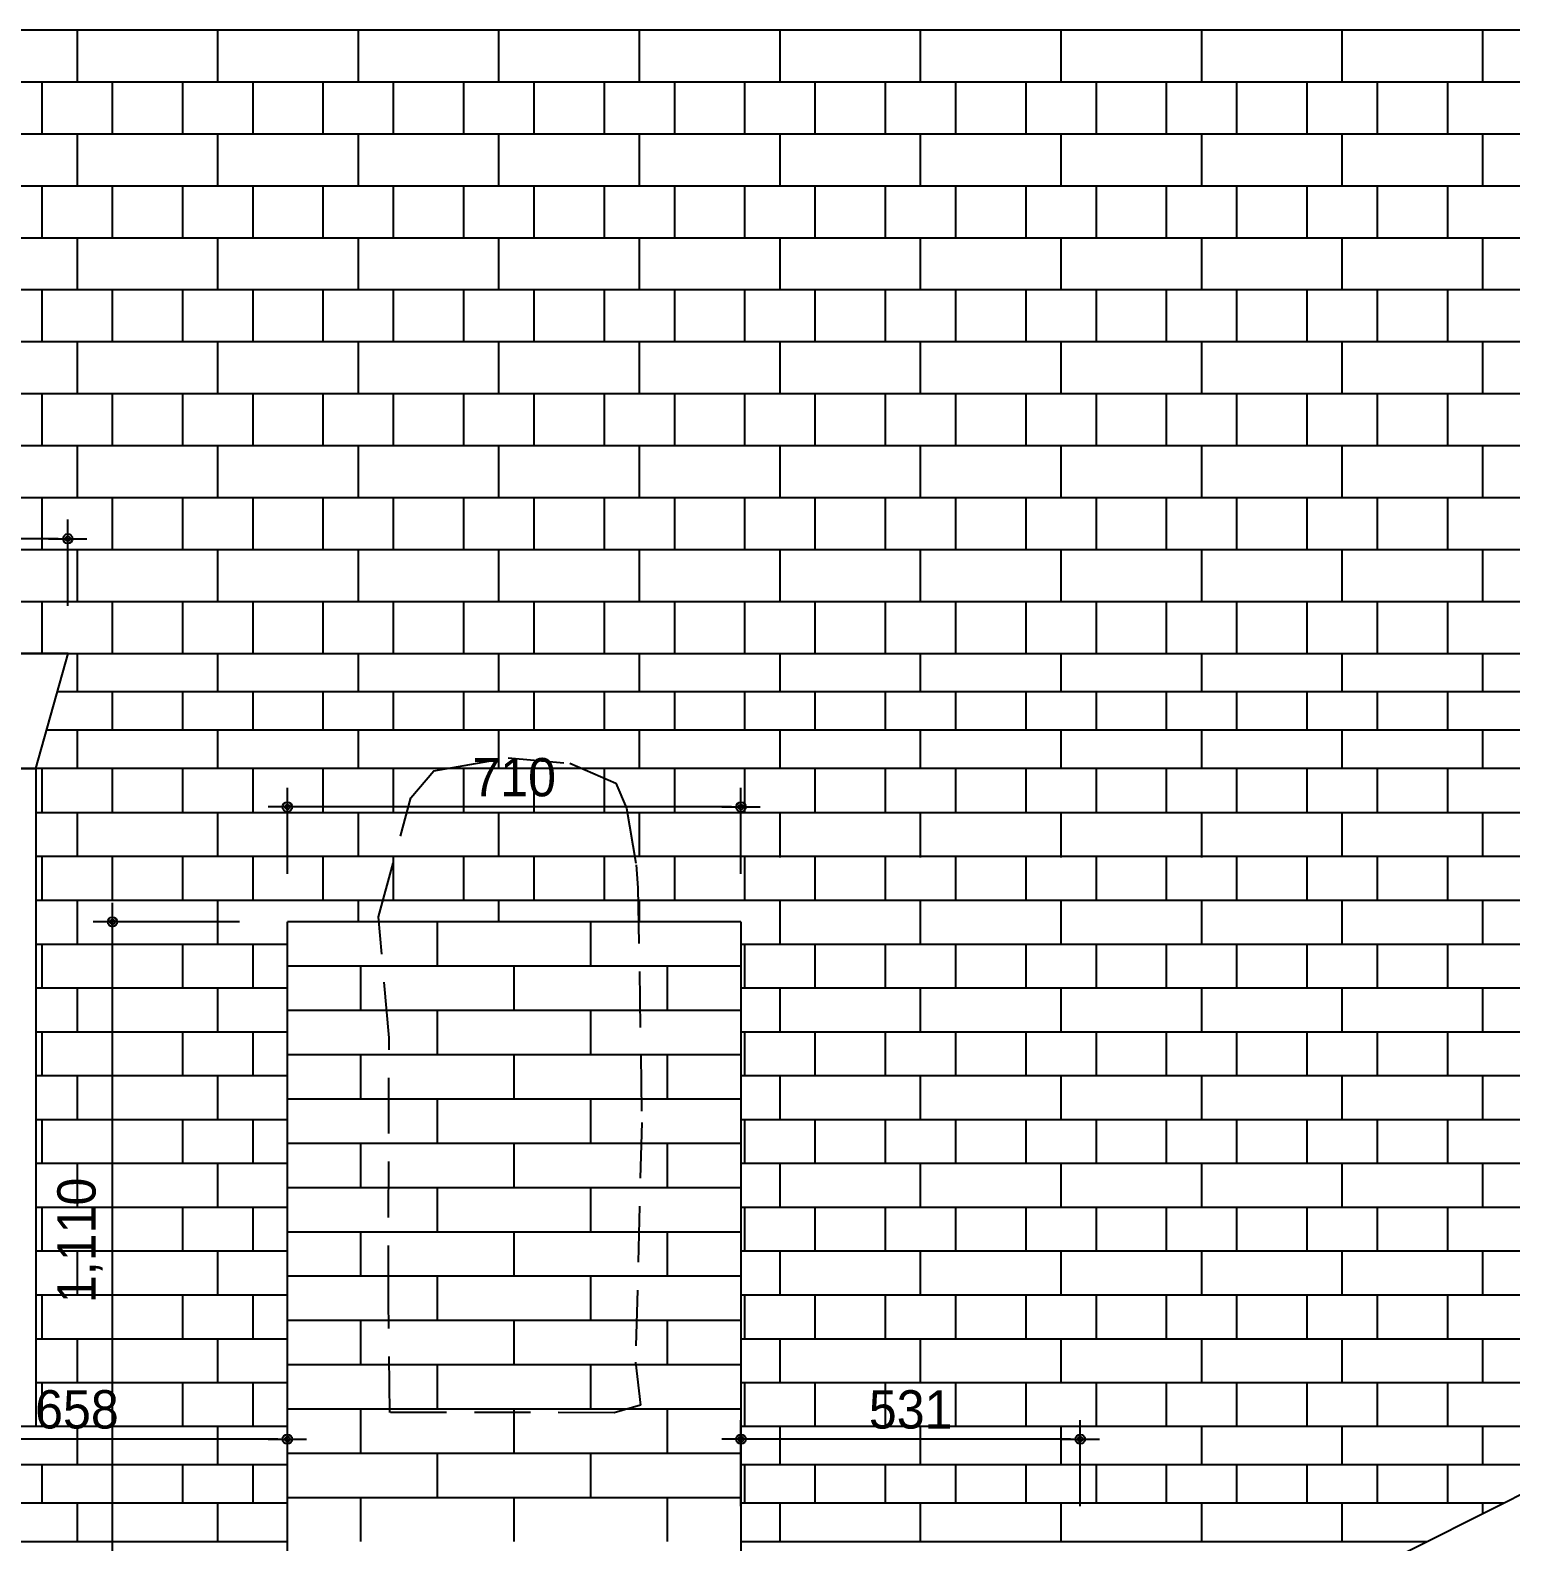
# Model space of a CAD drawing. Extents: x 206170 to 218785, y -171230 to -162320.
# Drawn here: x 211729 to 214047, y -169727 to -167360 of the extents above; entities that cross this region are included whole.
import ezdxf

# ---------------------------------------------------------------- set-up
doc = ezdxf.new("R2010")
doc.units = 0
doc.header["$LTSCALE"] = 50
doc.header["$MEASUREMENT"] = 0
doc.header["$PDMODE"] = 35
doc.header["$PDSIZE"] = -10
doc.linetypes.add('HIDDEN', pattern=[0.375, 0.25, -0.125])
doc.layers.get('0').update_dxf_attribs({"linetype": 'CONTINUOUS'})
doc.layers.get('DEFPOINTS').update_dxf_attribs({"linetype": 'CONTINUOUS'})
for name, color, linetype in [('ele-3', 6, 'CONTINUOUS'), ('h', 5, 'CONTINUOUS'), ('HAT', 5, 'CONTINUOUS'), ('W-2', 2, 'CONTINUOUS'), ('WID', 4, 'CONTINUOUS')]:
    doc.layers.add(name, color=color, linetype=linetype)
doc.styles.add('현창', font='HYWULM_0.TTF')
doc.dimstyles.new('ISO-25', dxfattribs={"dimscale": 20, "dimtxt": 4, "dimasz": 1, "dimexe": 2, "dimexo": 5, "dimtad": 1, "dimlunit": 6, "dimtxsty": '현창', "dimblk": 'DIMDOT', "dimcen": 2.5, "dimadec": 0, "dimazin": 0, "dimtfac": 1, "dimtmove": 0, "dimatfit": 3, "dimldrblk": 'DIMDOT', "dimfxl": 1, "dimarcsym": 0})

# ---------------------------------------------------------------- blocks, each defined once
blk = doc.blocks.new('DIMDOT')
at = {"linetype": 'Continuous'}
blk.add_line((-2, 0), (2, 0), dxfattribs=at)
for radius in [0.5, 0.25]:
    blk.add_circle((0, 0), radius, dxfattribs=at)
blk = doc.blocks.new('*D23')
at = {"color": 0, "lineweight": -2}
for p, q in [((212056.8, -168755.9), (211828, -168755.9)), ((211858, -169850.9), (211858, -168770.9)), ((212056.8, -169865.9), (211828, -169865.9))]:
    blk.add_line(p, q, dxfattribs=at)
at = {"layer": 'DEFPOINTS', "color": 0}
for p in [(211858, -168755.9), (212131.8, -168755.9), (212131.8, -169865.9)]:
    blk.add_point(p, dxfattribs=at)
at = {"color": 0, "lineweight": -2, "xscale": 15, "yscale": 15, "zscale": 15}
for p, rotation in [((211858, -168755.9), 90), ((211858, -169865.9), 270)]:
    blk.add_blockref('DIMDOT', p, dxfattribs=dict(at, rotation=rotation))
at = {"color": 0, "insert": (211807.2, -169254.6), "char_height": 60, "attachment_point": 5, "rotation": 90, "style": '현창'}
blk.add_mtext('1,110', dxfattribs=at)
blk = doc.blocks.new('*D30')
at = {"color": 0, "lineweight": -2}
for p, q in [((211037.1, -168260.9), (211037.1, -168125.9)), ((211788.1, -168260.9), (211788.1, -168125.9)), ((211773.1, -168155.9), (211052.1, -168155.9))]:
    blk.add_line(p, q, dxfattribs=at)
at = {"layer": 'DEFPOINTS', "color": 0}
for p in [(211037.1, -168155.9), (211037.1, -168335.9), (211788.1, -168335.9)]:
    blk.add_point(p, dxfattribs=at)
at = {"color": 0, "lineweight": -2, "xscale": 15, "yscale": 15, "zscale": 15, "rotation": 180}
blk.add_blockref('DIMDOT', (211037.1, -168155.9), dxfattribs=at)
at = {"color": 0, "lineweight": -2, "xscale": 15, "yscale": 15, "zscale": 15}
blk.add_blockref('DIMDOT', (211788.1, -168155.9), dxfattribs=at)
at = {"color": 0, "insert": (211412.6, -168110.3), "char_height": 60, "attachment_point": 5, "style": '현창'}
blk.add_mtext('751', dxfattribs=at)
blk = doc.blocks.new('*D31')
at = {"color": 0, "lineweight": -2}
for p, q in [((212131.8, -168680.9), (212131.8, -168545.9)), ((212841.8, -168680.9), (212841.8, -168545.9)), ((212826.8, -168575.9), (212146.8, -168575.9))]:
    blk.add_line(p, q, dxfattribs=at)
at = {"layer": 'DEFPOINTS', "color": 0}
for p in [(212131.8, -168575.9), (212131.8, -168755.9), (212841.8, -168755.9)]:
    blk.add_point(p, dxfattribs=at)
at = {"color": 0, "lineweight": -2, "xscale": 15, "yscale": 15, "zscale": 15, "rotation": 180}
blk.add_blockref('DIMDOT', (212131.8, -168575.9), dxfattribs=at)
at = {"color": 0, "lineweight": -2, "xscale": 15, "yscale": 15, "zscale": 15}
blk.add_blockref('DIMDOT', (212841.8, -168575.9), dxfattribs=at)
at = {"color": 0, "insert": (212486.8, -168529.7), "char_height": 60, "attachment_point": 5, "style": '현창'}
blk.add_mtext('710', dxfattribs=at)
blk = doc.blocks.new('*D37')
at = {"color": 0, "lineweight": -2}
for p, q in [((211473.8, -169670.9), (211473.8, -169535.9)), ((212131.8, -169670.9), (212131.8, -169535.9)), ((212116.8, -169565.9), (211488.8, -169565.9))]:
    blk.add_line(p, q, dxfattribs=at)
at = {"layer": 'DEFPOINTS', "color": 0}
for p in [(211473.8, -169565.9), (211473.8, -169745.9), (212131.8, -169745.9)]:
    blk.add_point(p, dxfattribs=at)
at = {"color": 0, "lineweight": -2, "xscale": 15, "yscale": 15, "zscale": 15, "rotation": 180}
blk.add_blockref('DIMDOT', (211473.8, -169565.9), dxfattribs=at)
at = {"color": 0, "lineweight": -2, "xscale": 15, "yscale": 15, "zscale": 15}
blk.add_blockref('DIMDOT', (212131.8, -169565.9), dxfattribs=at)
at = {"color": 0, "insert": (211802.4, -169519.6), "char_height": 60, "attachment_point": 5, "style": '현창'}
blk.add_mtext('658', dxfattribs=at)
blk = doc.blocks.new('*D38')
at = {"color": 0, "lineweight": -2}
for p, q in [((212841.8, -169670.9), (212841.8, -169535.9)), ((213372.8, -169670.9), (213372.8, -169535.9)), ((213357.8, -169565.9), (212856.8, -169565.9))]:
    blk.add_line(p, q, dxfattribs=at)
at = {"layer": 'DEFPOINTS', "color": 0}
for p in [(212841.8, -169565.9), (212841.8, -169745.9), (213372.8, -169745.9)]:
    blk.add_point(p, dxfattribs=at)
at = {"color": 0, "lineweight": -2, "xscale": 15, "yscale": 15, "zscale": 15, "rotation": 180}
blk.add_blockref('DIMDOT', (212841.8, -169565.9), dxfattribs=at)
at = {"color": 0, "lineweight": -2, "xscale": 15, "yscale": 15, "zscale": 15}
blk.add_blockref('DIMDOT', (213372.8, -169565.9), dxfattribs=at)
at = {"color": 0, "insert": (213107.4, -169519.7), "char_height": 60, "attachment_point": 5, "style": '현창'}
blk.add_mtext('531', dxfattribs=at)

msp = doc.modelspace()

# ---------------------------------------------------------------- linework, layer by layer
at = {"layer": 'ele-3'}
for p, q in [((211410.785, -168335.887), (212778.035, -168335.887)), ((212131.822, -168335.887), (216579.977, -168335.887)), ((212131.822, -168395.887), (211771.966, -168395.887)), ((216579.977, -168395.887), (212131.822, -168395.887)), ((212131.822, -168455.887), (211755, -168455.887)), ((216579.977, -168455.887), (212131.822, -168455.887)), ((212131.822, -168515.887), (211700.232, -168515.887)), ((215813.608, -168515.887), (212131.822, -168515.887)), ((212131.822, -169545.887), (211410.785, -169545.887)), ((214274.398, -169545.887), (212841.822, -169545.887)), ((212131.822, -169605.887), (211410.785, -169605.887)), ((214154.894, -169605.887), (212841.822, -169605.887)), ((212131.822, -169665.887), (209658.035, -169665.887)), ((214035.39, -169665.887), (212841.822, -169665.887))]:
    msp.add_line(p, q, dxfattribs=at)
for points in [[(211803.035, -168395.887), (211803.035, -168335.887)], [(212023.035, -168395.887), (212023.035, -168335.887)], [(212023.035, -168395.887), (212023.035, -168335.887)], [(212023.035, -168395.887), (212023.035, -168335.887)], [(212243.035, -168395.887), (212243.035, -168335.887)], [(212463.035, -168395.887), (212463.035, -168335.887)], [(212683.035, -168395.887), (212683.035, -168335.887)], [(212903.035, -168395.887), (212903.035, -168335.887)], [(212903.035, -168395.887), (212903.035, -168335.887)], [(213123.035, -168395.887), (213123.035, -168335.887)], [(213343.035, -168395.887), (213343.035, -168335.887)], [(213563.035, -168395.887), (213563.035, -168335.887)], [(213783.035, -168395.887), (213783.035, -168335.887)], [(213783.035, -168395.887), (213783.035, -168335.887)], [(214003.035, -168395.887), (214003.035, -168335.887)], [(214003.035, -168395.887), (214003.035, -168335.887)], [(211858.035, -168455.887), (211858.035, -168395.887)], [(211968.035, -168455.887), (211968.035, -168395.887)], [(212078.035, -168455.887), (212078.035, -168395.887)], [(212078.035, -168455.887), (212078.035, -168395.887)], [(212078.035, -168455.887), (212078.035, -168395.887)], [(212188.035, -168455.887), (212188.035, -168395.887)], [(212298.035, -168455.887), (212298.035, -168395.887)], [(212408.035, -168455.887), (212408.035, -168395.887)], [(212518.035, -168455.887), (212518.035, -168395.887)], [(212628.035, -168455.887), (212628.035, -168395.887)], [(212738.035, -168455.887), (212738.035, -168395.887)], [(212848.035, -168455.887), (212848.035, -168395.887)], [(212848.035, -168455.887), (212848.035, -168395.887)], [(212958.035, -168455.887), (212958.035, -168395.887)], [(213068.035, -168455.887), (213068.035, -168395.887)], [(213178.035, -168455.887), (213178.035, -168395.887)], [(213288.035, -168455.887), (213288.035, -168395.887)], [(213398.035, -168455.887), (213398.035, -168395.887)], [(213508.035, -168455.887), (213508.035, -168395.887)], [(213618.035, -168455.887), (213618.035, -168395.887)], [(213728.035, -168455.887), (213728.035, -168395.887)], [(213838.035, -168455.887), (213838.035, -168395.887)], [(213838.035, -168455.887), (213838.035, -168395.887)], [(213948.035, -168455.887), (213948.035, -168395.887)], [(213948.035, -168455.887), (213948.035, -168395.887)], [(211803.035, -168515.887), (211803.035, -168455.887)], [(211803.035, -168515.887), (211803.035, -168455.887)], [(211803.035, -168515.887), (211803.035, -168455.887)], [(212023.035, -168515.887), (212023.035, -168455.887)], [(212023.035, -168515.887), (212023.035, -168455.887)], [(212023.035, -168515.887), (212023.035, -168455.887)], [(212243.035, -168515.887), (212243.035, -168455.887)], [(212243.035, -168515.887), (212243.035, -168455.887)], [(212463.035, -168515.887), (212463.035, -168455.887)], [(212683.035, -168515.887), (212683.035, -168455.887)], [(212683.035, -168515.887), (212683.035, -168455.887)], [(212903.035, -168515.887), (212903.035, -168455.887)], [(212903.035, -168515.887), (212903.035, -168455.887)], [(213123.035, -168515.887), (213123.035, -168455.887)], [(213123.035, -168515.887), (213123.035, -168455.887)], [(213343.035, -168515.887), (213343.035, -168455.887)], [(213343.035, -168515.887), (213343.035, -168455.887)], [(213563.035, -168515.887), (213563.035, -168455.887)], [(213783.035, -168515.887), (213783.035, -168455.887)], [(213783.035, -168515.887), (213783.035, -168455.887)], [(214003.035, -168515.887), (214003.035, -168455.887)], [(214003.035, -168515.887), (214003.035, -168455.887)], [(211803.035, -169605.887), (211803.035, -169545.887)], [(212023.035, -169605.887), (212023.035, -169545.887)], [(212903.035, -169605.887), (212903.035, -169545.887)], [(212903.035, -169605.887), (212903.035, -169545.887)], [(213123.035, -169605.887), (213123.035, -169545.887)], [(213123.035, -169605.887), (213123.035, -169545.887)], [(213343.035, -169605.887), (213343.035, -169545.887)], [(213343.035, -169605.887), (213343.035, -169545.887)], [(213563.035, -169605.887), (213563.035, -169545.887)], [(213563.035, -169605.887), (213563.035, -169545.887)], [(213783.035, -169605.887), (213783.035, -169545.887)], [(213783.035, -169605.887), (213783.035, -169545.887)], [(214003.035, -169605.887), (214003.035, -169545.887)], [(211748.035, -169665.887), (211748.035, -169605.887)], [(211858.035, -169665.887), (211858.035, -169605.887)], [(211968.035, -169665.887), (211968.035, -169605.887)], [(212078.035, -169665.887), (212078.035, -169605.887)], [(212848.035, -169665.887), (212848.035, -169605.887)], [(212958.035, -169665.887), (212958.035, -169605.887)], [(213068.035, -169665.887), (213068.035, -169605.887)], [(213178.035, -169665.887), (213178.035, -169605.887)], [(213288.035, -169665.887), (213288.035, -169605.887)], [(213398.035, -169665.887), (213398.035, -169605.887)], [(213508.035, -169665.887), (213508.035, -169605.887)], [(213618.035, -169665.887), (213618.035, -169605.887)], [(213728.035, -169665.887), (213728.035, -169605.887)], [(213838.035, -169665.887), (213838.035, -169605.887)], [(213838.035, -169665.887), (213838.035, -169605.887)], [(213948.035, -169665.887), (213948.035, -169605.887)], [(213948.035, -169665.887), (213948.035, -169605.887)], [(211803.035, -169725.887), (211803.035, -169665.887)], [(211803.035, -169725.887), (211803.035, -169665.887)], [(212023.035, -169725.887), (212023.035, -169665.887)], [(212023.035, -169725.887), (212023.035, -169665.887)], [(212903.035, -169725.887), (212903.035, -169665.887)], [(212903.035, -169725.887), (212903.035, -169665.887)], [(213123.035, -169725.887), (213123.035, -169665.887)], [(213123.035, -169725.887), (213123.035, -169665.887)], [(213343.035, -169725.887), (213343.035, -169665.887)], [(213343.035, -169725.887), (213343.035, -169665.887)], [(213563.035, -169725.887), (213563.035, -169665.887)], [(213563.035, -169725.887), (213563.035, -169665.887)], [(213783.035, -169725.887), (213783.035, -169665.887)], [(213783.035, -169725.887), (213783.035, -169665.887)], [(214003.035, -169682.132), (214003.035, -169665.887)]]:
    msp.add_lwpolyline(points, dxfattribs=at)
at = {"layer": 'h'}
for p, q in [((216579.977, -167359.661), (211410.785, -167359.661)), ((216579.977, -167441.013), (211410.785, -167441.013)), ((216579.977, -167522.365), (211410.785, -167522.365)), ((216579.977, -167603.717), (211410.785, -167603.717)), ((216579.977, -167685.07), (211410.785, -167685.07)), ((216579.977, -167766.422), (211410.785, -167766.422)), ((216579.977, -167847.774), (211410.785, -167847.774)), ((216579.977, -167929.126), (211410.785, -167929.126)), ((216579.977, -168010.478), (211410.785, -168010.478)), ((216579.977, -168091.83), (211410.785, -168091.83)), ((215219.539, -168173.183), (211410.785, -168173.183)), ((212983.035, -168254.535), (211410.785, -168254.535)), ((215052.286, -168254.535), (212958.035, -168254.535)), ((211738.035, -168584.554), (212131.822, -168584.554)), ((212131.822, -168584.554), (215630.031, -168584.554)), ((211738.035, -168653.22), (212131.822, -168653.22)), ((212131.822, -168653.22), (215539.352, -168653.22)), ((211738.035, -168721.887), (212131.822, -168721.887)), ((212131.822, -168721.887), (215448.673, -168721.887)), ((212366.822, -168825.262), (212366.822, -168755.887)), ((212606.822, -168825.262), (212606.822, -168755.887)), ((211738.035, -168790.554), (212131.822, -168790.554)), ((212841.822, -168790.554), (215357.994, -168790.554)), ((212841.822, -168825.262), (212131.822, -168825.262)), ((212246.822, -168893.483), (212246.822, -168825.262)), ((212486.822, -168893.483), (212486.822, -168825.262)), ((212726.822, -168893.483), (212726.822, -168825.262)), ((211738.035, -168859.22), (212131.822, -168859.22)), ((212841.822, -168859.22), (215267.315, -168859.22)), ((212841.822, -168894.637), (212131.822, -168894.637)), ((212366.822, -168964.012), (212366.822, -168894.637)), ((212606.822, -168964.012), (212606.822, -168894.637)), ((211738.035, -168927.887), (212131.822, -168927.887)), ((212841.822, -168927.887), (215176.636, -168927.887)), ((212841.822, -168964.012), (212131.822, -168964.012)), ((212246.822, -169032.233), (212246.822, -168964.012)), ((212486.822, -169032.233), (212486.822, -168964.012)), ((212726.822, -169032.233), (212726.822, -168964.012)), ((211738.035, -168996.554), (212131.822, -168996.554)), ((212841.822, -168996.554), (215085.957, -168996.554)), ((212841.822, -169033.387), (212131.822, -169033.387)), ((212366.822, -169102.762), (212366.822, -169033.387)), ((212606.822, -169102.762), (212606.822, -169033.387)), ((211738.035, -169065.22), (212131.822, -169065.22)), ((212841.822, -169065.22), (214995.277, -169065.22)), ((212841.822, -169102.762), (212131.822, -169102.762)), ((212246.822, -169170.983), (212246.822, -169102.762)), ((212486.822, -169170.983), (212486.822, -169102.762)), ((212726.822, -169170.983), (212726.822, -169102.762)), ((211738.035, -169133.887), (212131.822, -169133.887)), ((212841.822, -169133.887), (214904.598, -169133.887)), ((212841.822, -169172.137), (212131.822, -169172.137)), ((212366.822, -169241.512), (212366.822, -169172.137)), ((212606.822, -169241.512), (212606.822, -169172.137)), ((211738.035, -169202.554), (212131.822, -169202.554)), ((212841.822, -169202.554), (214813.919, -169202.554)), ((212841.822, -169241.512), (212131.822, -169241.512)), ((212246.822, -169309.733), (212246.822, -169241.512)), ((212486.822, -169309.733), (212486.822, -169241.512)), ((212726.822, -169309.733), (212726.822, -169241.512)), ((211738.035, -169271.22), (212131.822, -169271.22)), ((212841.822, -169271.22), (214723.24, -169271.22)), ((212841.822, -169310.887), (212131.822, -169310.887)), ((212366.822, -169380.262), (212366.822, -169310.887)), ((212606.822, -169380.262), (212606.822, -169310.887)), ((211738.035, -169339.887), (212131.822, -169339.887)), ((212841.822, -169339.887), (214632.561, -169339.887)), ((212841.822, -169380.262), (212131.822, -169380.262)), ((212246.822, -169448.483), (212246.822, -169380.262)), ((212486.822, -169448.483), (212486.822, -169380.262)), ((212726.822, -169448.483), (212726.822, -169380.262)), ((211738.035, -169408.554), (212131.822, -169408.554)), ((212841.822, -169408.554), (214541.882, -169408.554)), ((212841.822, -169449.637), (212131.822, -169449.637)), ((212366.822, -169519.012), (212366.822, -169449.637)), ((212606.822, -169519.012), (212606.822, -169449.637)), ((211738.035, -169477.22), (212131.822, -169477.22)), ((212841.822, -169477.22), (214411.164, -169477.22)), ((212841.822, -169519.012), (212131.822, -169519.012)), ((212246.822, -169587.233), (212246.822, -169519.012)), ((212486.822, -169587.233), (212486.822, -169519.012)), ((212726.822, -169587.233), (212726.822, -169519.012)), ((212841.822, -169588.387), (212131.822, -169588.387)), ((212366.822, -169657.762), (212366.822, -169588.387)), ((212606.822, -169657.762), (212606.822, -169588.387)), ((212841.822, -169657.762), (212131.822, -169657.762)), ((212246.822, -169725.983), (212246.822, -169657.762)), ((212486.822, -169725.983), (212486.822, -169657.762)), ((212726.822, -169725.983), (212726.822, -169657.762))]:
    msp.add_line(p, q, dxfattribs=at)
for points in [[(211803.035, -167441.013), (211803.035, -167359.661)], [(212023.035, -167441.013), (212023.035, -167359.661)], [(212243.035, -167441.013), (212243.035, -167359.661)], [(212463.035, -167441.013), (212463.035, -167359.661)], [(212683.035, -167441.013), (212683.035, -167359.661)], [(212903.035, -167441.013), (212903.035, -167359.661)], [(213123.035, -167441.013), (213123.035, -167359.661)], [(213343.035, -167441.013), (213343.035, -167359.661)], [(213563.035, -167441.013), (213563.035, -167359.661)], [(213783.035, -167441.013), (213783.035, -167359.661)], [(214003.035, -167441.013), (214003.035, -167359.661)], [(211748.035, -167522.365), (211748.035, -167441.013)], [(211858.035, -167522.365), (211858.035, -167441.013)], [(211968.035, -167522.365), (211968.035, -167441.013)], [(212078.035, -167522.365), (212078.035, -167441.013)], [(212188.035, -167522.365), (212188.035, -167441.013)], [(212298.035, -167522.365), (212298.035, -167441.013)], [(212408.035, -167522.365), (212408.035, -167441.013)], [(212518.035, -167522.365), (212518.035, -167441.013)], [(212628.035, -167522.365), (212628.035, -167441.013)], [(212738.035, -167522.365), (212738.035, -167441.013)], [(212848.035, -167522.365), (212848.035, -167441.013)], [(212958.035, -167522.365), (212958.035, -167441.013)], [(213068.035, -167522.365), (213068.035, -167441.013)], [(213178.035, -167522.365), (213178.035, -167441.013)], [(213288.035, -167522.365), (213288.035, -167441.013)], [(213398.035, -167522.365), (213398.035, -167441.013)], [(213508.035, -167522.365), (213508.035, -167441.013)], [(213618.035, -167522.365), (213618.035, -167441.013)], [(213728.035, -167522.365), (213728.035, -167441.013)], [(213838.035, -167522.365), (213838.035, -167441.013)], [(213948.035, -167522.365), (213948.035, -167441.013)], [(211803.035, -167603.717), (211803.035, -167522.365)], [(212023.035, -167603.717), (212023.035, -167522.365)], [(212243.035, -167603.717), (212243.035, -167522.365)], [(212463.035, -167603.717), (212463.035, -167522.365)], [(212683.035, -167603.717), (212683.035, -167522.365)], [(212903.035, -167603.717), (212903.035, -167522.365)], [(213123.035, -167603.717), (213123.035, -167522.365)], [(213343.035, -167603.717), (213343.035, -167522.365)], [(213563.035, -167603.717), (213563.035, -167522.365)], [(213783.035, -167603.717), (213783.035, -167522.365)], [(214003.035, -167603.717), (214003.035, -167522.365)], [(211748.035, -167685.07), (211748.035, -167603.717)], [(211858.035, -167685.07), (211858.035, -167603.717)], [(211968.035, -167685.07), (211968.035, -167603.717)], [(212078.035, -167685.07), (212078.035, -167603.717)], [(212188.035, -167685.07), (212188.035, -167603.717)], [(212298.035, -167685.07), (212298.035, -167603.717)], [(212408.035, -167685.07), (212408.035, -167603.717)], [(212518.035, -167685.07), (212518.035, -167603.717)], [(212628.035, -167685.07), (212628.035, -167603.717)], [(212738.035, -167685.07), (212738.035, -167603.717)], [(212848.035, -167685.07), (212848.035, -167603.717)], [(212958.035, -167685.07), (212958.035, -167603.717)], [(213068.035, -167685.07), (213068.035, -167603.717)], [(213178.035, -167685.07), (213178.035, -167603.717)], [(213288.035, -167685.07), (213288.035, -167603.717)], [(213398.035, -167685.07), (213398.035, -167603.717)], [(213508.035, -167685.07), (213508.035, -167603.717)], [(213618.035, -167685.07), (213618.035, -167603.717)], [(213728.035, -167685.07), (213728.035, -167603.717)], [(213838.035, -167685.07), (213838.035, -167603.717)], [(213948.035, -167685.07), (213948.035, -167603.717)], [(211803.035, -167766.422), (211803.035, -167685.07)], [(212023.035, -167766.422), (212023.035, -167685.07)], [(212243.035, -167766.422), (212243.035, -167685.07)], [(212463.035, -167766.422), (212463.035, -167685.07)], [(212683.035, -167766.422), (212683.035, -167685.07)], [(212903.035, -167766.422), (212903.035, -167685.07)], [(213123.035, -167766.422), (213123.035, -167685.07)], [(213343.035, -167766.422), (213343.035, -167685.07)], [(213563.035, -167766.422), (213563.035, -167685.07)], [(213783.035, -167766.422), (213783.035, -167685.07)], [(214003.035, -167766.422), (214003.035, -167685.07)], [(211748.035, -167847.774), (211748.035, -167766.422)], [(211858.035, -167847.774), (211858.035, -167766.422)], [(211968.035, -167847.774), (211968.035, -167766.422)], [(212078.035, -167847.774), (212078.035, -167766.422)], [(212188.035, -167847.774), (212188.035, -167766.422)], [(212298.035, -167847.774), (212298.035, -167766.422)], [(212408.035, -167847.774), (212408.035, -167766.422)], [(212518.035, -167847.774), (212518.035, -167766.422)], [(212628.035, -167847.774), (212628.035, -167766.422)], [(212738.035, -167847.774), (212738.035, -167766.422)], [(212848.035, -167847.774), (212848.035, -167766.422)], [(212958.035, -167847.774), (212958.035, -167766.422)], [(213068.035, -167847.774), (213068.035, -167766.422)], [(213178.035, -167847.774), (213178.035, -167766.422)], [(213288.035, -167847.774), (213288.035, -167766.422)], [(213398.035, -167847.774), (213398.035, -167766.422)], [(213508.035, -167847.774), (213508.035, -167766.422)], [(213618.035, -167847.774), (213618.035, -167766.422)], [(213728.035, -167847.774), (213728.035, -167766.422)], [(213838.035, -167847.774), (213838.035, -167766.422)], [(213948.035, -167847.774), (213948.035, -167766.422)], [(211803.035, -167929.126), (211803.035, -167847.774)], [(212023.035, -167929.126), (212023.035, -167847.774)], [(212243.035, -167929.126), (212243.035, -167847.774)], [(212463.035, -167929.126), (212463.035, -167847.774)], [(212683.035, -167929.126), (212683.035, -167847.774)], [(212903.035, -167929.126), (212903.035, -167847.774)], [(213123.035, -167929.126), (213123.035, -167847.774)], [(213343.035, -167929.126), (213343.035, -167847.774)], [(213563.035, -167929.126), (213563.035, -167847.774)], [(213783.035, -167929.126), (213783.035, -167847.774)], [(214003.035, -167929.126), (214003.035, -167847.774)], [(211748.035, -168010.478), (211748.035, -167929.126)], [(211858.035, -168010.478), (211858.035, -167929.126)], [(211968.035, -168010.478), (211968.035, -167929.126)], [(212078.035, -168010.478), (212078.035, -167929.126)], [(212188.035, -168010.478), (212188.035, -167929.126)], [(212298.035, -168010.478), (212298.035, -167929.126)], [(212408.035, -168010.478), (212408.035, -167929.126)], [(212518.035, -168010.478), (212518.035, -167929.126)], [(212628.035, -168010.478), (212628.035, -167929.126)], [(212738.035, -168010.478), (212738.035, -167929.126)], [(212848.035, -168010.478), (212848.035, -167929.126)], [(212958.035, -168010.478), (212958.035, -167929.126)], [(213068.035, -168010.478), (213068.035, -167929.126)], [(213178.035, -168010.478), (213178.035, -167929.126)], [(213288.035, -168010.478), (213288.035, -167929.126)], [(213398.035, -168010.478), (213398.035, -167929.126)], [(213508.035, -168010.478), (213508.035, -167929.126)], [(213618.035, -168010.478), (213618.035, -167929.126)], [(213728.035, -168010.478), (213728.035, -167929.126)], [(213838.035, -168010.478), (213838.035, -167929.126)], [(213948.035, -168010.478), (213948.035, -167929.126)], [(211803.035, -168091.83), (211803.035, -168010.478)], [(212023.035, -168091.83), (212023.035, -168010.478)], [(212243.035, -168091.83), (212243.035, -168010.478)], [(212463.035, -168091.83), (212463.035, -168010.478)], [(212683.035, -168091.83), (212683.035, -168010.478)], [(212903.035, -168091.83), (212903.035, -168010.478)], [(213123.035, -168091.83), (213123.035, -168010.478)], [(213343.035, -168091.83), (213343.035, -168010.478)], [(213563.035, -168091.83), (213563.035, -168010.478)], [(213783.035, -168091.83), (213783.035, -168010.478)], [(214003.035, -168091.83), (214003.035, -168010.478)], [(211748.035, -168173.183), (211748.035, -168091.83)], [(211858.035, -168173.183), (211858.035, -168091.83)], [(211968.035, -168173.183), (211968.035, -168091.83)], [(212078.035, -168173.183), (212078.035, -168091.83)], [(212188.035, -168173.183), (212188.035, -168091.83)], [(212298.035, -168173.183), (212298.035, -168091.83)], [(212408.035, -168173.183), (212408.035, -168091.83)], [(212518.035, -168173.183), (212518.035, -168091.83)], [(212628.035, -168173.183), (212628.035, -168091.83)], [(212738.035, -168173.183), (212738.035, -168091.83)], [(212848.035, -168173.183), (212848.035, -168091.83)], [(212958.035, -168173.183), (212958.035, -168091.83)], [(213068.035, -168173.183), (213068.035, -168091.83)], [(213178.035, -168173.183), (213178.035, -168091.83)], [(213288.035, -168173.183), (213288.035, -168091.83)], [(213398.035, -168173.183), (213398.035, -168091.83)], [(213508.035, -168173.183), (213508.035, -168091.83)], [(213618.035, -168173.183), (213618.035, -168091.83)], [(213728.035, -168173.183), (213728.035, -168091.83)], [(213838.035, -168173.183), (213838.035, -168091.83)], [(213948.035, -168173.183), (213948.035, -168091.83)], [(211803.035, -168254.535), (211803.035, -168173.183)], [(212023.035, -168254.535), (212023.035, -168173.183)], [(212243.035, -168254.535), (212243.035, -168173.183)], [(212463.035, -168254.535), (212463.035, -168173.183)], [(212683.035, -168254.535), (212683.035, -168173.183)], [(212903.035, -168254.535), (212903.035, -168173.183)], [(212903.035, -168254.535), (212903.035, -168173.183)], [(213123.035, -168254.535), (213123.035, -168173.183)], [(213343.035, -168254.535), (213343.035, -168173.183)], [(213563.035, -168254.535), (213563.035, -168173.183)], [(213783.035, -168254.535), (213783.035, -168173.183)], [(214003.035, -168254.535), (214003.035, -168173.183)], [(211748.035, -168335.887), (211748.035, -168254.535)], [(211858.035, -168335.887), (211858.035, -168254.535)], [(211968.035, -168335.887), (211968.035, -168254.535)], [(212078.035, -168335.887), (212078.035, -168254.535)], [(212188.035, -168335.887), (212188.035, -168254.535)], [(212298.035, -168335.887), (212298.035, -168254.535)], [(212408.035, -168335.887), (212408.035, -168254.535)], [(212518.035, -168335.887), (212518.035, -168254.535)], [(212628.035, -168335.887), (212628.035, -168254.535)], [(212738.035, -168335.887), (212738.035, -168254.535)], [(212848.035, -168335.887), (212848.035, -168254.535)], [(212848.035, -168335.887), (212848.035, -168254.535)], [(212958.035, -168335.887), (212958.035, -168254.535)], [(212958.035, -168335.887), (212958.035, -168254.535)], [(213068.035, -168335.887), (213068.035, -168254.535)], [(213178.035, -168335.887), (213178.035, -168254.535)], [(213288.035, -168335.887), (213288.035, -168254.535)], [(213398.035, -168335.887), (213398.035, -168254.535)], [(213508.035, -168335.887), (213508.035, -168254.535)], [(213618.035, -168335.887), (213618.035, -168254.535)], [(213728.035, -168335.887), (213728.035, -168254.535)], [(213838.035, -168335.887), (213838.035, -168254.535)], [(213948.035, -168335.887), (213948.035, -168254.535)], [(211748.035, -168584.554), (211748.035, -168515.887)], [(211858.035, -168584.554), (211858.035, -168515.887)], [(211968.035, -168584.554), (211968.035, -168515.887)], [(212078.035, -168584.554), (212078.035, -168515.887)], [(212188.035, -168584.554), (212188.035, -168515.887)], [(212298.035, -168584.554), (212298.035, -168515.887)], [(212408.035, -168584.554), (212408.035, -168515.887)], [(212408.035, -168584.554), (212408.035, -168515.887)], [(212518.035, -168584.554), (212518.035, -168515.887)], [(212518.035, -168584.554), (212518.035, -168515.887)], [(212628.035, -168584.554), (212628.035, -168515.887)], [(212628.035, -168584.554), (212628.035, -168515.887)], [(212738.035, -168584.554), (212738.035, -168515.887)], [(212848.035, -168584.554), (212848.035, -168515.887)], [(212958.035, -168584.554), (212958.035, -168515.887)], [(212958.035, -168584.554), (212958.035, -168515.887)], [(213068.035, -168584.554), (213068.035, -168515.887)], [(213068.035, -168584.554), (213068.035, -168515.887)], [(213178.035, -168584.554), (213178.035, -168515.887)], [(213178.035, -168584.554), (213178.035, -168515.887)], [(213288.035, -168584.554), (213288.035, -168515.887)], [(213398.035, -168584.554), (213398.035, -168515.887)], [(213508.035, -168584.554), (213508.035, -168515.887)], [(213618.035, -168584.554), (213618.035, -168515.887)], [(213728.035, -168584.554), (213728.035, -168515.887)], [(213838.035, -168584.554), (213838.035, -168515.887)], [(213838.035, -168584.554), (213838.035, -168515.887)], [(213948.035, -168584.554), (213948.035, -168515.887)], [(213948.035, -168584.554), (213948.035, -168515.887)], [(211803.035, -168653.22), (211803.035, -168584.554)], [(212023.035, -168653.22), (212023.035, -168584.554)], [(212243.035, -168653.22), (212243.035, -168584.554)], [(212463.035, -168653.22), (212463.035, -168584.554)], [(212683.035, -168653.22), (212683.035, -168584.554)], [(212903.035, -168653.22), (212903.035, -168584.554)], [(212903.035, -168654.973), (212903.035, -168586.307)], [(213123.035, -168654.973), (213123.035, -168586.307)], [(213343.035, -168654.973), (213343.035, -168586.307)], [(213563.035, -168654.973), (213563.035, -168586.307)], [(213783.035, -168653.22), (213783.035, -168584.554)], [(213783.035, -168653.22), (213783.035, -168584.554)], [(214003.035, -168653.22), (214003.035, -168584.554)], [(214003.035, -168653.22), (214003.035, -168584.554)], [(211748.035, -168721.887), (211748.035, -168653.22)], [(211858.035, -168721.887), (211858.035, -168653.22)], [(211968.035, -168721.887), (211968.035, -168653.22)], [(212078.035, -168721.887), (212078.035, -168653.22)], [(212188.035, -168721.887), (212188.035, -168653.22)], [(212298.035, -168721.887), (212298.035, -168653.22)], [(212408.035, -168721.887), (212408.035, -168653.22)], [(212408.035, -168721.887), (212408.035, -168653.22)], [(212518.035, -168721.887), (212518.035, -168653.22)], [(212518.035, -168721.887), (212518.035, -168653.22)], [(212628.035, -168721.887), (212628.035, -168653.22)], [(212628.035, -168721.887), (212628.035, -168653.22)], [(212738.035, -168721.887), (212738.035, -168653.22)], [(212848.035, -168721.887), (212848.035, -168653.22)], [(212958.035, -168721.887), (212958.035, -168653.22)], [(212958.035, -168721.887), (212958.035, -168653.22)], [(213068.035, -168721.887), (213068.035, -168653.22)], [(213068.035, -168721.887), (213068.035, -168653.22)], [(213178.035, -168721.887), (213178.035, -168653.22)], [(213178.035, -168721.887), (213178.035, -168653.22)], [(213288.035, -168721.887), (213288.035, -168653.22)], [(213398.035, -168721.887), (213398.035, -168653.22)], [(213508.035, -168721.887), (213508.035, -168653.22)], [(213618.035, -168721.887), (213618.035, -168653.22)], [(213728.035, -168721.887), (213728.035, -168653.22)], [(213838.035, -168721.887), (213838.035, -168653.22)], [(213838.035, -168721.887), (213838.035, -168653.22)], [(213948.035, -168721.887), (213948.035, -168653.22)], [(213948.035, -168721.887), (213948.035, -168653.22)], [(211803.035, -168790.554), (211803.035, -168721.887)], [(212023.035, -168790.554), (212023.035, -168721.887)], [(212243.035, -168755.887), (212243.035, -168721.887)], [(212463.035, -168755.887), (212463.035, -168721.887)], [(212683.035, -168755.887), (212683.035, -168721.887)], [(212903.035, -168792.307), (212903.035, -168723.64)], [(213123.035, -168792.307), (213123.035, -168723.64)], [(213343.035, -168792.307), (213343.035, -168723.64)], [(213563.035, -168792.307), (213563.035, -168723.64)], [(213783.035, -168790.554), (213783.035, -168721.887)], [(213783.035, -168790.554), (213783.035, -168721.887)], [(214003.035, -168790.554), (214003.035, -168721.887)], [(214003.035, -168790.554), (214003.035, -168721.887)], [(211748.035, -168859.22), (211748.035, -168790.554)], [(211858.035, -168859.22), (211858.035, -168790.554)], [(211968.035, -168859.22), (211968.035, -168790.554)], [(212078.035, -168859.22), (212078.035, -168790.554)], [(212848.035, -168859.22), (212848.035, -168790.554)], [(212958.035, -168859.22), (212958.035, -168790.554)], [(212958.035, -168859.22), (212958.035, -168790.554)], [(213068.035, -168859.22), (213068.035, -168790.554)], [(213068.035, -168859.22), (213068.035, -168790.554)], [(213178.035, -168859.22), (213178.035, -168790.554)], [(213178.035, -168859.22), (213178.035, -168790.554)], [(213288.035, -168859.22), (213288.035, -168790.554)], [(213398.035, -168859.22), (213398.035, -168790.554)], [(213508.035, -168859.22), (213508.035, -168790.554)], [(213618.035, -168859.22), (213618.035, -168790.554)], [(213728.035, -168859.22), (213728.035, -168790.554)], [(213838.035, -168859.22), (213838.035, -168790.554)], [(213838.035, -168859.22), (213838.035, -168790.554)], [(213948.035, -168859.22), (213948.035, -168790.554)], [(213948.035, -168859.22), (213948.035, -168790.554)], [(211803.035, -168927.887), (211803.035, -168859.22)], [(212023.035, -168927.887), (212023.035, -168859.22)], [(212903.035, -168929.64), (212903.035, -168860.973)], [(213123.035, -168929.64), (213123.035, -168860.973)], [(213343.035, -168929.64), (213343.035, -168860.973)], [(213563.035, -168929.64), (213563.035, -168860.973)], [(213783.035, -168927.887), (213783.035, -168859.22)], [(213783.035, -168927.887), (213783.035, -168859.22)], [(214003.035, -168927.887), (214003.035, -168859.22)], [(214003.035, -168927.887), (214003.035, -168859.22)], [(211748.035, -168996.554), (211748.035, -168927.887)], [(211858.035, -168996.554), (211858.035, -168927.887)], [(211968.035, -168996.554), (211968.035, -168927.887)], [(212078.035, -168996.554), (212078.035, -168927.887)], [(212848.035, -168996.554), (212848.035, -168927.887)], [(212958.035, -168996.554), (212958.035, -168927.887)], [(212958.035, -168996.554), (212958.035, -168927.887)], [(213068.035, -168996.554), (213068.035, -168927.887)], [(213068.035, -168996.554), (213068.035, -168927.887)], [(213178.035, -168996.554), (213178.035, -168927.887)], [(213178.035, -168996.554), (213178.035, -168927.887)], [(213288.035, -168996.554), (213288.035, -168927.887)], [(213398.035, -168996.554), (213398.035, -168927.887)], [(213508.035, -168996.554), (213508.035, -168927.887)], [(213618.035, -168996.554), (213618.035, -168927.887)], [(213728.035, -168996.554), (213728.035, -168927.887)], [(213838.035, -168996.554), (213838.035, -168927.887)], [(213838.035, -168996.554), (213838.035, -168927.887)], [(213948.035, -168996.554), (213948.035, -168927.887)], [(213948.035, -168996.554), (213948.035, -168927.887)], [(211803.035, -169065.22), (211803.035, -168996.554)], [(212023.035, -169065.22), (212023.035, -168996.554)], [(213783.035, -169065.22), (213783.035, -168996.554)], [(213783.035, -169065.22), (213783.035, -168996.554)], [(214003.035, -169065.22), (214003.035, -168996.554)], [(214003.035, -169065.22), (214003.035, -168996.554)], [(212903.035, -169066.973), (212903.035, -168998.307)], [(213123.035, -169066.973), (213123.035, -168998.307)], [(213343.035, -169066.973), (213343.035, -168998.307)], [(213563.035, -169066.973), (213563.035, -168998.307)], [(211748.035, -169133.887), (211748.035, -169065.22)], [(211858.035, -169133.887), (211858.035, -169065.22)], [(211968.035, -169133.887), (211968.035, -169065.22)], [(212078.035, -169133.887), (212078.035, -169065.22)], [(212848.035, -169133.887), (212848.035, -169065.22)], [(212958.035, -169133.887), (212958.035, -169065.22)], [(212958.035, -169133.887), (212958.035, -169065.22)], [(213068.035, -169133.887), (213068.035, -169065.22)], [(213068.035, -169133.887), (213068.035, -169065.22)], [(213178.035, -169133.887), (213178.035, -169065.22)], [(213178.035, -169133.887), (213178.035, -169065.22)], [(213288.035, -169133.887), (213288.035, -169065.22)], [(213398.035, -169133.887), (213398.035, -169065.22)], [(213508.035, -169133.887), (213508.035, -169065.22)], [(213618.035, -169133.887), (213618.035, -169065.22)], [(213728.035, -169133.887), (213728.035, -169065.22)], [(213838.035, -169133.887), (213838.035, -169065.22)], [(213838.035, -169133.887), (213838.035, -169065.22)], [(213948.035, -169133.887), (213948.035, -169065.22)], [(213948.035, -169133.887), (213948.035, -169065.22)], [(211803.035, -169202.554), (211803.035, -169133.887)], [(212023.035, -169202.554), (212023.035, -169133.887)], [(212903.035, -169204.307), (212903.035, -169135.64)], [(213123.035, -169204.307), (213123.035, -169135.64)], [(213343.035, -169204.307), (213343.035, -169135.64)], [(213563.035, -169204.307), (213563.035, -169135.64)], [(213783.035, -169202.554), (213783.035, -169133.887)], [(213783.035, -169202.554), (213783.035, -169133.887)], [(214003.035, -169202.554), (214003.035, -169133.887)], [(214003.035, -169202.554), (214003.035, -169133.887)], [(211748.035, -169271.22), (211748.035, -169202.554)], [(211858.035, -169271.22), (211858.035, -169202.554)], [(211968.035, -169271.22), (211968.035, -169202.554)], [(212078.035, -169271.22), (212078.035, -169202.554)], [(212848.035, -169271.22), (212848.035, -169202.554)], [(212958.035, -169271.22), (212958.035, -169202.554)], [(212958.035, -169271.22), (212958.035, -169202.554)], [(213068.035, -169271.22), (213068.035, -169202.554)], [(213068.035, -169271.22), (213068.035, -169202.554)], [(213178.035, -169271.22), (213178.035, -169202.554)], [(213178.035, -169271.22), (213178.035, -169202.554)], [(213288.035, -169271.22), (213288.035, -169202.554)], [(213398.035, -169271.22), (213398.035, -169202.554)], [(213508.035, -169271.22), (213508.035, -169202.554)], [(213618.035, -169271.22), (213618.035, -169202.554)], [(213728.035, -169271.22), (213728.035, -169202.554)], [(213838.035, -169271.22), (213838.035, -169202.554)], [(213838.035, -169271.22), (213838.035, -169202.554)], [(213948.035, -169271.22), (213948.035, -169202.554)], [(213948.035, -169271.22), (213948.035, -169202.554)], [(211803.035, -169339.887), (211803.035, -169271.22)], [(212023.035, -169339.887), (212023.035, -169271.22)], [(212903.035, -169341.64), (212903.035, -169272.973)], [(213123.035, -169341.64), (213123.035, -169272.973)], [(213343.035, -169341.64), (213343.035, -169272.973)], [(213563.035, -169341.64), (213563.035, -169272.973)], [(213783.035, -169339.887), (213783.035, -169271.22)], [(213783.035, -169339.887), (213783.035, -169271.22)], [(214003.035, -169339.887), (214003.035, -169271.22)], [(214003.035, -169339.887), (214003.035, -169271.22)], [(211748.035, -169408.554), (211748.035, -169339.887)], [(211858.035, -169408.554), (211858.035, -169339.887)], [(211968.035, -169408.554), (211968.035, -169339.887)], [(212078.035, -169408.554), (212078.035, -169339.887)], [(212848.035, -169408.554), (212848.035, -169339.887)], [(212958.035, -169408.554), (212958.035, -169339.887)], [(212958.035, -169408.554), (212958.035, -169339.887)], [(213068.035, -169408.554), (213068.035, -169339.887)], [(213068.035, -169408.554), (213068.035, -169339.887)], [(213178.035, -169408.554), (213178.035, -169339.887)], [(213178.035, -169408.554), (213178.035, -169339.887)], [(213288.035, -169408.554), (213288.035, -169339.887)], [(213398.035, -169408.554), (213398.035, -169339.887)], [(213508.035, -169408.554), (213508.035, -169339.887)], [(213618.035, -169408.554), (213618.035, -169339.887)], [(213728.035, -169408.554), (213728.035, -169339.887)], [(213838.035, -169408.554), (213838.035, -169339.887)], [(213838.035, -169408.554), (213838.035, -169339.887)], [(213948.035, -169408.554), (213948.035, -169339.887)], [(213948.035, -169408.554), (213948.035, -169339.887)], [(211803.035, -169477.22), (211803.035, -169408.554)], [(212023.035, -169477.22), (212023.035, -169408.554)], [(212903.035, -169478.973), (212903.035, -169410.307)], [(213123.035, -169478.973), (213123.035, -169410.307)], [(213343.035, -169478.973), (213343.035, -169410.307)], [(213563.035, -169478.973), (213563.035, -169410.307)], [(213783.035, -169477.22), (213783.035, -169408.554)], [(213783.035, -169477.22), (213783.035, -169408.554)], [(214003.035, -169477.22), (214003.035, -169408.554)], [(214003.035, -169477.22), (214003.035, -169408.554)], [(211748.035, -169545.887), (211748.035, -169477.22)], [(211858.035, -169545.887), (211858.035, -169477.22)], [(211968.035, -169545.887), (211968.035, -169477.22)], [(212078.035, -169545.887), (212078.035, -169477.22)], [(212848.035, -169545.887), (212848.035, -169477.22)], [(212958.035, -169545.887), (212958.035, -169477.22)], [(212958.035, -169545.887), (212958.035, -169477.22)], [(213068.035, -169545.887), (213068.035, -169477.22)], [(213068.035, -169545.887), (213068.035, -169477.22)], [(213178.035, -169545.887), (213178.035, -169477.22)], [(213178.035, -169545.887), (213178.035, -169477.22)], [(213288.035, -169545.887), (213288.035, -169477.22)], [(213398.035, -169545.887), (213398.035, -169477.22)], [(213508.035, -169545.887), (213508.035, -169477.22)], [(213618.035, -169545.887), (213618.035, -169477.22)], [(213728.035, -169545.887), (213728.035, -169477.22)], [(213838.035, -169545.887), (213838.035, -169477.22)], [(213838.035, -169545.887), (213838.035, -169477.22)], [(213948.035, -169545.887), (213948.035, -169477.22)], [(213948.035, -169545.887), (213948.035, -169477.22)]]:
    msp.add_lwpolyline(points, dxfattribs=at)
at = {"layer": 'HAT'}
for p, q in [((209658.035, -169725.887), (212131.822, -169725.887)), ((211905.604, -169725.887), (212131.822, -169725.887)), ((212841.822, -169725.887), (213915.886, -169725.887))]:
    msp.add_line(p, q, dxfattribs=at)
at = {"layer": 'HAT', "color": 4, "linetype": 'HIDDEN', "ltscale": 7}
msp.add_lwpolyline([(212291.932, -169524.018), (212289.883, -169350.005), (212291.002, -168937.378), (212274.287, -168748.162), (212325.08, -168561.412), (212361.08, -168519.438), (212477.397, -168498.783), (212477.397, -168498.783), (212574.093, -168507.446), (212646.097, -168538.926), (212662.598, -168577.902), (212677.599, -168666.346), (212680.601, -168702.323), (212686.506, -169069.951), (212676.619, -169445.305), (212684.381, -169512.571), (212643.405, -169524.424)], close=True, dxfattribs=at)
at = {"layer": 'W-2'}
msp.add_line((213398.035, -169985.887), (215808.035, -168775.887), dxfattribs=at)
at = {"layer": 'WID'}
for p, q in [((211788.932, -168335.887), (211037.137, -168335.887)), ((211738.035, -168515.887), (211788.932, -168335.887)), ((212841.822, -168755.887), (212131.822, -168755.887))]:
    msp.add_line(p, q, dxfattribs=at)
msp.add_lwpolyline([(211088.035, -168515.887), (211738.035, -168515.887), (211738.035, -169545.887), (211088.035, -169545.887)], close=True, dxfattribs=at)
msp.add_lwpolyline([(212841.822, -168755.887), (212841.822, -169865.887), (212131.822, -169865.887), (212131.822, -168755.887)], dxfattribs=at)

# ---------------------------------------------------------------- dimensions: what is measured, and where the dimension line sits
for base, p1, p2, angle, picture, middle in [((211037.13705, -168155.88685), (211788.14197, -168335.88685), (211037.13705, -168335.88685), 180, '*D30', (211412.63951, -168155.88685)), ((212131.822, -168575.887), (212841.822, -168755.887), (212131.822, -168755.887), 180, '*D31', (212486.822, -168575.887)), ((211858.035, -168755.887), (212131.822, -169865.887), (212131.822, -168755.887), 90, '*D23', (211858.035, -169254.637)), ((211473.825, -169565.887), (212131.822, -169745.887), (211473.825, -169745.887), 180, '*D37', (211802.428, -169565.887)), ((212841.822, -169565.887), (213372.825, -169745.887), (212841.822, -169745.887), 180, '*D38', (213107.428, -169565.887))]:
    dim = msp.add_linear_dim(base=base, p1=p1, p2=p2, angle=angle, dimstyle='ISO-25', override={"dimscale": 15, "dimtxt": 4, "dimasz": 1, "dimexe": 2, "dimexo": 5, "dimgap": 1, "dimlunit": 6, "dimdle": 2, "dimtix": 1})
    dim.commit()
    dim.dimension.update_dxf_attribs({"geometry": picture, "text_midpoint": middle, "dimtype": 128})

doc.saveas('drawing.dxf')
